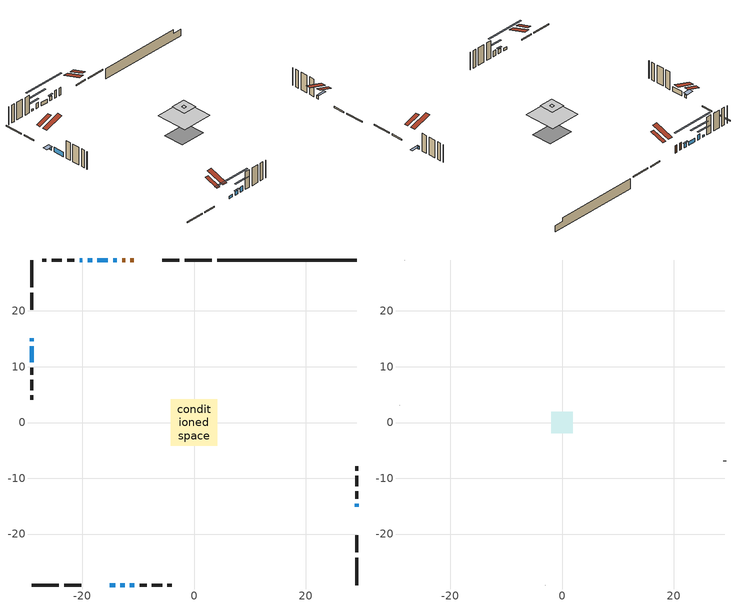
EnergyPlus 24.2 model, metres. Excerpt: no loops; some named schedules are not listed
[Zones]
conditioned space
 floor adiabatic (AdiabaticFloorConstruction): -4.19,-4.19 -4.19,4.19 4.19,4.19 4.19,-4.19 z3.81
 floor foundation (Slab1 construction): -3.51,-2.74 -3.51,2.74 3.51,2.74 3.51,-2.74 z-1.4
 wall outside (RimJoist1 construction): 3.21,29.14 -1.7,29.14 / -29.14,-29.14 -24.22,-29.14 / -29.14,29.14 -29.14,24.22 / 29.14,-29.14 29.14,-24.22 z1.37:1.67
 wall outside (RimJoist2 construction): -2.63,29.14 -5.69,29.14 / -23.29,-29.14 -20.23,-29.14 / -29.14,23.29 -29.14,20.23 / 29.14,-23.29 29.14,-20.23 z1.37:1.67
 wall outside (AdiabaticWallConstruction 1): -10.8,29.14 -11.4,29.14 / -12.33,29.14 -12.91,29.14 z1.37:3.4
 wall outside (AdiabaticWallConstruction): -13.83,29.14 -14.5,29.14 / -13.23,-29.14 -12.41,-29.14 z1.37:2.54; -15.42,29.14 -17.36,29.14 z1.37:2.31; -15.13,-29.14 -14.16,-29.14 z1.37:2.06; -29.14,15.13 -29.14,14.57 / 29.14,-15.13 29.14,-14.57 z1.37:2.23; -18.29,29.14 -19.07,29.14 z1.37:2.79; -20,29.14 -20.51,29.14 z1.37:1.88; -29.14,13.64 -29.14,10.79 z1.37:2.59; -11.49,-29.14 -10.7,-29.14 z1.37:2.84
 wall outside (Wall1 construction): -21.44,29.14 -22.74,29.14 / -9.77,-29.14 -8.47,-29.14 / -29.14,9.86 -29.14,8.56 / 29.14,-13.64 29.14,-12.34 z1.37:6.25
 wall outside (Wall2 construction): -23.67,29.14 -25.52,29.14 / -7.54,-29.14 -5.69,-29.14 / -29.14,7.63 -29.14,5.78 / 29.14,-11.41 29.14,-9.55 z1.37:6.25
 wall outside (Wall3 construction): -26.45,29.14 -27.24,29.14 / -4.76,-29.14 -3.97,-29.14 / -29.14,4.85 -29.14,4.06 / 29.14,-8.63 29.14,-7.84 z1.37:6.25
 wall foundation (FoundationWall1 construction): 4.14,29.14,-1.4 4.14,29.14,1.37 26.64,29.14,1.37 26.64,29.14,0.38 29.14,29.14,0.38 29.14,29.14,-1.4
 window (WindowConstruction): -13.84,29.14 -14.5,29.14 z1.37:2.54
 window (WindowConstruction 8): -15.43,29.14 -17.36,29.14 z1.37:2.31
 window (WindowConstruction 9): -15.12,-29.14 -14.16,-29.14 z1.37:2.06
 window (WindowConstruction 1): -13.23,-29.14 -12.42,-29.14 z1.37:2.54
 window (WindowConstruction 6): -29.14,15.12 -29.14,14.57 z1.37:2.23
 window (WindowConstruction 2): -18.29,29.14 -19.07,29.14 z1.37:2.79
 window (WindowConstruction 3): -20,29.14 -20.51,29.14 z1.37:1.88
 window (WindowConstruction 4): -29.14,13.64 -29.14,10.79 z1.37:2.59
 window (WindowConstruction 5): -11.49,-29.14 -10.7,-29.14 z1.37:2.84
 window (WindowConstruction 7): 29.14,-15.12 29.14,-14.57 z1.37:2.23
 door (Door): -10.8,29.14 -11.4,29.14 z1.37:3.4
 door (Door 1): -12.33,29.14 -12.91,29.14 z1.37:3.4
 ceiling adiabatic (AdiabaticFloorConstruction): 4.19,-4.19 4.19,4.19 -4.19,4.19 -4.19,-4.19 z3.81
 roof outside (Roof3 construction): -9.87,29.14,6.25 -9.87,24.13,7.92 -8.55,24.13,7.92 -8.55,29.14,6.25; -16.05,-29.14,6.25 -16.05,-24.13,7.92 -17.37,-24.13,7.92 -17.37,-29.14,6.25; -29.14,16.05,6.25 -24.13,16.05,7.92 -24.13,17.37,7.92 -29.14,17.37,6.25; 29.14,-16.05,6.25 24.13,-16.05,7.92 24.13,-17.37,7.92 29.14,-17.37,6.25
attic - vented
 floor to conditioned space (Floor1 construction Reversed): -0.4,-0.4 -0.4,0.4 0.4,0.4 0.4,-0.4 z6.25
 floor to conditioned space (Floor2 construction Reversed): -1.9,-1.9 -1.9,1.9 1.9,1.9 1.9,-1.9 z6.25
 wall outside (Wall4 construction): -28.17,29.14 -28.21,29.14 / -3.04,-29.14 -3.01,-29.14 / -29.14,3.13 -29.14,3.09 / 29.14,-6.91 29.14,-6.87 z1.37:6.25
 roof outside (Roof1 construction): -7.62,29.14,6.25 -7.62,25.35,7.51 -6.62,25.35,7.51 -6.62,29.14,6.25; -18.3,-29.14,6.25 -18.3,-25.35,7.51 -19.3,-25.35,7.51 -19.3,-29.14,6.25; -29.14,18.3,6.25 -25.35,18.3,7.51 -25.35,19.3,7.51 -29.14,19.3,6.25; 29.14,-18.3,6.25 25.35,-18.3,7.51 25.35,-19.3,7.51 29.14,-19.3,6.25
shading: -14.8,29.14 -13.54,29.14 -13.54,29.43 -14.8,29.43 z2.84; -22.24,29.14 -10.55,29.14 -10.55,29.43 -22.24,29.43 z7.19; -9.28,-29.14 -20,-29.14 -20,-29.43 -9.28,-29.43 z6.94; -12.12,-29.14 -13.53,-29.14 -13.53,-29.43 -12.12,-29.43 z2.84; -29.14,14.27 -29.14,15.42 -30.96,15.42 -30.96,14.27 z2.53; -21.51,29.14 -15.84,29.14 -15.84,29.43 -21.51,29.43 z5.23; -22.34,29.14 -18.17,29.14 -18.17,29.43 -22.34,29.43 z3.71; -8.87,-29.14 -13.32,-29.14 -13.32,-29.43 -8.87,-29.43 z4.67; 29.14,-14.57 29.14,-15.12 31.58,-15.12 31.58,-14.57 z2.23
[Building]
Building 1: Terrain=Suburbs
[Site:Location]
Bathurst AP_NB: Latitude {deg}=47.63; Longitude {deg}=-65.74; Time Zone {hr}=-4; Elevation {m}=59; Keep Site Location Information=Yes
[Site:GroundTemperature:Shallow]
0.0375368, -2.14911, -2.32423, -1.28655, 2.87914, 7.02543, 10.62, 12.8971, 13.0906, 11.2385, 7.7356, 3.71651
[Site:WaterMainsTemperature]
Calculation Method=Schedule; Temperature Schedule=mains temperature schedule
[Material] Roughness=Rough; Thermal Absorptance=0.9
Name | Thickness {m} | Conductivity {W/m-K} | Density {kg/m3} | Specific Heat {J/kg-K} | Solar Absorptance | Visible Absorptance
asphalt or fiberglass shingles | 0.00635 | 0.162714 | 1121.4 | 1465.45 | 0.4 | 0.4
ceiling loosefill ins | 0.0846667 | 0.0480833 | 16.02 | 1046.75 | 0.7 | 0.7
ceiling stud and cavity | 0.1397 | 0.113501 | 65.682 | 1177.47 | 0.7 | 0.7
ceiling stud and cavity 1 | 0.1397 | 0.0786296 | 65.682 | 1177.47 | 0.7 | 0.7
concrete 4.0 in. | 0.1016 | 1.803125 | 2242.8 | 837.4 | 0.7 | 0.7
concrete 8.0 in. | 0.2032 | 1.803125 | 2242.8 | 837.4 | 0.7 | 0.7
door material | 0.04445 | 0.053851 | 512.64 | 1214.23 | 0.7 | 0.7
exterior vertical ins | 0.0563203 | 0.029427 | 32.04 | 1214.23 | 0.7 | 0.7
floor covering | 0.0127 | 0.0433444 | 54.468 | 1339.84 | 0.6 | 0.6
floor rigid ins; wall rigid ins | 0.512978 | 0.029427 | 32.04 | 1214.23 | 0.7 | 0.7
floor stud and cavity | 0.1397 | 1.75129 | 37.0049 | 1207.88 | 0.7 | 0.7
furniture material conditioned space 1 | 0.1524 | 0.115458 | 640.8 | 1214.23 | 0.6 | 0.6
gypsum board | 0.0127 | 0.160291 | 801 | 837.4 | 0.6 | 0.6
gypsum board 1 | 0.0127 | 0.160291 | 801 | 837.4 | 0.7 | 0.7
osb sheathing 0.5 in. | 0.0127 | 0.115458 | 512.64 | 1214.23 | 0.7 | 0.7
osb sheathing 0.75 in. | 0.01905 | 0.115458 | 512.64 | 1214.23 | 0.7 | 0.7
osb sheathing 2.0 in. | 0.0508 | 0.115458 | 512.64 | 1214.23 | 0.7 | 0.7
rim joist rigid ins | 0.051816 | 0.029427 | 32.04 | 1214.23 | 0.7 | 0.7
rim joist stud and cavity | 0.0508 | 0.177588 | 50.32683 | 1063.81 | 0.6 | 0.6
rim joist stud and cavity 1 | 0.0508 | 0.0471729 | 125.044 | 1163.47 | 0.6 | 0.6
roof stud and cavity | 0.2032 | 0.113161 | 78.34581 | 1123.46 | 0.7 | 0.7
wall stud and cavity | 0.1397 | 0.619874 | 139.0536 | 1170.24 | 0.7 | 0.7
wall stud and cavity 1 | 0.1397 | 0.634752 | 139.0536 | 1170.24 | 0.7 | 0.7
wall stud and cavity 2 | 0.1397 | 0.624755 | 139.0536 | 1170.24 | 0.7 | 0.7
wall stud and cavity 3 | 0.0889 | 6.9971 | 50.32683 | 1063.81 | 0.6 | 0.6
wall stud and cavity 4 | 0.0889 | 0.380278 | 52.3479 | 1209.89 | 0.7 | 0.7
wall stud and cavity 5 | 0.0889 | 0.391764 | 83.0341 | 1211.67 | 0.7 | 0.7
wood siding | 0.0254 | 0.102417 | 544.68 | 1172.36 | 0.4 | 0.4
wood siding 1 | 0.00254 | 0.102417 | 544.68 | 1172.36 | 0.4 | 0.4
wood siding 2; wood siding 3; wood siding 4 | 0.0254 | 0.102417 | 544.68 | 1172.36 | 0.7 | 0.7
[WindowMaterial:SimpleGlazingSystem]
Name | U-Factor {W/m2-K} | Solar Heat Gain Coefficient
WindowMaterial | 3.01672 | 0.5
WindowMaterial 1 | 3.00537 | 0.53
WindowMaterial 2 | 2.992306 | 0.54
WindowMaterial 3 | 3.09394 | 0.34
WindowMaterial 4 | 2.97187 | 0.58
WindowMaterial 5 | 2.99003 | 0.54
WindowMaterial 6 | 3.04681 | 0.44
WindowMaterial 7 | 5.28224 | 0.71
WindowMaterial 8 | 5.15165 | 0.68
[Construction]
AdiabaticFloorConstruction: floor stud and cavity, floor rigid ins, osb sheathing 0.75 in., floor covering
AdiabaticWallConstruction: wood siding 3, wall rigid ins, wall stud and cavity 4, gypsum board
AdiabaticWallConstruction 1: wood siding 4, wall rigid ins, wall stud and cavity 4, gypsum board
Door; Door 1: door material
Floor1 construction Reversed: gypsum board, ceiling stud and cavity, ceiling loosefill ins
Floor2 construction Reversed: gypsum board, ceiling stud and cavity 1
FoundationWall1 construction: concrete 8.0 in., gypsum board 1
furniture construction conditioned space 1: furniture material conditioned space 1
PartitionWallConstruction: gypsum board, wall stud and cavity 5, gypsum board
RimJoist1 construction: wood siding 2, rim joist stud and cavity
RimJoist2 construction: wood siding 2, rim joist rigid ins, osb sheathing 2.0 in., rim joist stud and cavity 1
Roof1 construction: asphalt or fiberglass shingles
Roof3 construction: asphalt or fiberglass shingles, osb sheathing 0.75 in., roof stud and cavity, gypsum board
Slab1 construction: concrete 4.0 in.
Wall1 construction: wood siding, osb sheathing 0.5 in., wall stud and cavity, gypsum board
Wall2 construction: wood siding, osb sheathing 0.5 in., wall stud and cavity 1, gypsum board
Wall3 construction: wood siding, osb sheathing 0.5 in., wall stud and cavity 2, gypsum board
Wall4 construction: wood siding 1, wall stud and cavity 3
WindowConstruction: WindowMaterial
WindowConstruction 1: WindowMaterial 1
WindowConstruction 2: WindowMaterial 2
WindowConstruction 3: WindowMaterial 3
WindowConstruction 4: WindowMaterial 4
WindowConstruction 5: WindowMaterial 5
WindowConstruction 6; WindowConstruction 7: WindowMaterial 6
WindowConstruction 8: WindowMaterial 7
WindowConstruction 9: WindowMaterial 8
[Zone] Multiplier=1; Part of Total Floor Area=Yes
Name | Volume {m3}
attic - vented | 3.10483
conditioned space | 363.8
[Space]
Name | Zone | Volume {m3}
attic - vented 1 | attic - vented | 3.10483
conditioned space 1 | conditioned space | 363.8
[ZoneInfiltration:EffectiveLeakageArea]
infil attic - vented 1: Zone or Space=attic - vented 1; Schedule=Always On Discrete; Effective Air Leakage Area {cm2}=605.6; Stack Coefficient=0.000426971; Wind Coefficient=1.39611e-05
[ZoneMixing]
whole house fan mix: Zone or Space=attic - vented; Schedule=Always On Continuous; Design Flow Rate Calculation Method=Flow/Zone; Design Flow Rate {m3/s}=0; Source Zone or Space=conditioned space
[SurfaceProperty:ExposedFoundationPerimeter]
Slab1: Exposed Perimeter Calculation Method=TotalExposedPerimeter; Total Exposed Perimeter {m}=24.995
[InternalMass] Zone or ZoneList=conditioned space; Space or SpaceList=conditioned space 1
Name | Construction | Surface Area {m2}
furniture mass conditioned space 1 | furniture construction conditioned space 1 | 43.4801
partition wall mass | PartitionWallConstruction | 108.7
[Lights]
interior lighting: Zone or ZoneList or Space or SpaceList=conditioned space 1; Schedule=interior lighting schedule; Design Level Calculation Method=LightingLevel; Lighting Level {W}=343.2; Return Air Fraction=0; Fraction Radiant=0.6; Fraction Visible=0.2; Fraction Replaceable=1
[People]
occupants: Zone or ZoneList or Space or SpaceList=conditioned space 1; Number of People Schedule=occupants schedule; Number of People Calculation Method=People; Number of People=3; Fraction Radiant=0.314171; Sensible Heat Fraction=0.56303; Activity Level Schedule=occupants activity schedule; Carbon Dioxide Generation Rate {m3/s-W}=0; Enable ASHRAE 55 Comfort Warnings=No; Mean Radiant Temperature Calculation Type=EnclosureAveraged
[ElectricEquipment] Zone or ZoneList or Space or SpaceList=conditioned space 1; Design Level Calculation Method=EquipmentLevel
Name | Schedule | Design Level {W} | Fraction Latent | Fraction Radiant | Fraction Lost
clothes dryer | clothes dryer schedule | 140.772 | 0.015 | 0.081 | 0.85
clothes washer | clothes washer schedule | 32.1985 | 0.03 | 0.162 | 0.7
cooking range | cooking range schedule | 215.147 | 0.08 | 0.432 | 0.2
dishwasher | dishwasher schedule | 66.8632 | 0.3 | 0.18 | 0.4
fridge | fridge schedule | 72.9452 | 0 | 0.6 | 0
mech vent house fan | mech vent house fan schedule | 0 | 0 | 0 | 1
mech vent house fan cfis | mech vent house fan cfis schedule | 0 | 0 | 0 | 0
misc plug loads | misc plug loads schedule | 494.7 | 0.045 | 0.513 | 0.1
whole house fan | Always On Discrete | 0 | 0 | 0 | 1
[OtherEquipment] Zone or ZoneList or Space or SpaceList=conditioned space 1; Design Level Calculation Method=EquipmentLevel
Name | Fuel Type | Schedule | Design Level {W} | Fraction Latent | Fraction Radiant | Fraction Lost
clothes dryer 1 | Electricity | clothes dryer schedule | 0 | 0.015 | 0.081 | 0.85
cooking range 1 | Electricity | cooking range schedule | 0 | 0.08 | 0.432 | 0.2
general water use latent | None | general water use schedule | 62.594 | 1 | 0 | 0
general water use sensible | None | general water use schedule | -61.6891 | 0 | 0.6 | 0
mech vent house fan latent load | None | Always On Discrete | 0 | 1 | 0 | 0
mech vent house fan sensible load | None | Always On Discrete | 0 | 0 | 0 | 0
water heater energy adjustment1 | Electricity | Always On Discrete | 0.01 | 0 | 0 | 1
[ZoneInfiltration:DesignFlowRate] Zone or ZoneList or Space or SpaceList=conditioned space 1; Schedule=Always On Discrete; Design Flow Rate Calculation Method=Flow/Zone; Design Flow Rate {m3/s}=0
infil flow; natural vent flow; whole house fan flow
[ZoneControl:Thermostat]
conditioned space Thermostat: Zone or ZoneList=conditioned space; Control Type Schedule=conditioned space Thermostat Schedule; Control 1=conditioned space temperature setpoint; Temperature Difference Between Cutout And Setpoint {deltaC}=0
[ThermostatSetpoint:DualSetpoint]
conditioned space temperature setpoint: Heating Setpoint Temperature Schedule=heating setpoint; Cooling Setpoint Temperature Schedule=cooling setpoint
[Zone equipment]
conditioned space: electric baseboard
[Foundation:Kiva]
Foundation Kiva 1: Initial Indoor Air Temperature {C}=18; Wall Height Above Grade {m}=1.36998; Wall Depth Below Slab {m}=0.2032; Custom Block Material Name 1=exterior vertical ins; Custom Block Depth 1 {m}=2.76999; Custom Block X Position 1 {m}=0.2159; Custom Block Z Position 1 {m}=0
[Foundation:Kiva:Settings]
Soil Conductivity {W/m-K}=0.849921; Soil Density {kg/m3}=1842.3; Soil Specific Heat {J/kg-K}=418.7; Ground Solar Absorptivity=0.9; Ground Thermal Absorptivity=0.9; Ground Surface Roughness {m}=0.03; Far-Field Width {m}=40; Deep-Ground Boundary Condition=ZeroFlux; Deep-Ground Depth {m}=40; Minimum Cell Dimension {m}=0.2; Maximum Cell Growth Coefficient=3; Simulation Timestep=Timestep
[Exterior:Lights]
exterior lighting: Schedule=exterior lighting schedule; Design Level {W}=75.6
[EnergyManagementSystem:Sensor] Output:Variable or Output:Meter Index Key=conditioned space
Name | Output:Variable or Output:Meter
conditioned_space_clg_unmet_s | Zone Cooling Setpoint Not Met Time
conditioned_space_htg_unmet_s | Zone Heating Setpoint Not Met Time
fridge_tin_s; tin_s; tin_s_1 | Zone Mean Air Temperature
tout_s | Zone Outdoor Air Drybulb Temperature
win_s | Zone Air Humidity Ratio
[Schedule:Constant]
Name | Hourly Value
Always On Continuous; mech vent house fan schedule; mech vent house fan cfis schedule; Always On Discrete | 1
occupants activity schedule | 117.228
fridge schedule | 0
[Schedule:Week:Daily]
interior lighting schedule Week Rule - Jan1-Jan27: interior lighting schedule day, interior lighting schedule day, interior lighting schedule day, interior lighting schedule day, interior lighting schedule day, interior lighting schedule day, interior lighting schedule day, interior lighting schedule default day, interior lighting schedule default day, interior lighting schedule default day, interior lighting schedule default day, interior lighting schedule default day
interior lighting schedule Week Rule - Jan28-Feb3: interior lighting schedule day, interior lighting schedule day, interior lighting schedule day, interior lighting schedule day, interior lighting schedule day 1, interior lighting schedule day 1, interior lighting schedule day 1, interior lighting schedule default day, interior lighting schedule default day, interior lighting schedule default day, interior lighting schedule default day, interior lighting schedule default day
interior lighting schedule Week Rule - Feb4-Feb24: interior lighting schedule day 1, interior lighting schedule day 1, interior lighting schedule day 1, interior lighting schedule day 1, interior lighting schedule day 1, interior lighting schedule day 1, interior lighting schedule day 1, interior lighting schedule default day, interior lighting schedule default day, interior lighting schedule default day, interior lighting schedule default day, interior lighting schedule default day
interior lighting schedule Week Rule - Feb25-Mar3: interior lighting schedule day 1, interior lighting schedule day 1, interior lighting schedule day 1, interior lighting schedule day 1, interior lighting schedule day 2, interior lighting schedule day 2, interior lighting schedule day 2, interior lighting schedule default day, interior lighting schedule default day, interior lighting schedule default day, interior lighting schedule default day, interior lighting schedule default day
interior lighting schedule Week Rule - Mar4-Mar31: interior lighting schedule day 2, interior lighting schedule day 2, interior lighting schedule day 2, interior lighting schedule day 2, interior lighting schedule day 2, interior lighting schedule day 2, interior lighting schedule day 2, interior lighting schedule default day, interior lighting schedule default day, interior lighting schedule default day, interior lighting schedule default day, interior lighting schedule default day
interior lighting schedule Week Rule - Apr1-Apr28: interior lighting schedule day 3, interior lighting schedule day 3, interior lighting schedule day 3, interior lighting schedule day 3, interior lighting schedule day 3, interior lighting schedule day 3, interior lighting schedule day 3, interior lighting schedule default day, interior lighting schedule default day, interior lighting schedule default day, interior lighting schedule default day, interior lighting schedule default day
interior lighting schedule Week Rule - Apr29-May5: interior lighting schedule day 3, interior lighting schedule day 3, interior lighting schedule day 4, interior lighting schedule day 4, interior lighting schedule day 4, interior lighting schedule day 4, interior lighting schedule day 4, interior lighting schedule default day, interior lighting schedule default day, interior lighting schedule default day, interior lighting schedule default day, interior lighting schedule default day
interior lighting schedule Week Rule - May6-May26: interior lighting schedule day 4, interior lighting schedule day 4, interior lighting schedule day 4, interior lighting schedule day 4, interior lighting schedule day 4, interior lighting schedule day 4, interior lighting schedule day 4, interior lighting schedule default day, interior lighting schedule default day, interior lighting schedule default day, interior lighting schedule default day, interior lighting schedule default day
interior lighting schedule Week Rule - May27-Jun2: interior lighting schedule day 4, interior lighting schedule day 4, interior lighting schedule day 4, interior lighting schedule day 4, interior lighting schedule day 4, interior lighting schedule day 5, interior lighting schedule day 5, interior lighting schedule default day, interior lighting schedule default day, interior lighting schedule default day, interior lighting schedule default day, interior lighting schedule default day
interior lighting schedule Week Rule - Jun3-Jun30: interior lighting schedule day 5, interior lighting schedule day 5, interior lighting schedule day 5, interior lighting schedule day 5, interior lighting schedule day 5, interior lighting schedule day 5, interior lighting schedule day 5, interior lighting schedule default day, interior lighting schedule default day, interior lighting schedule default day, interior lighting schedule default day, interior lighting schedule default day
interior lighting schedule Week Rule - Jul1-Jul28: interior lighting schedule day 6, interior lighting schedule day 6, interior lighting schedule day 6, interior lighting schedule day 6, interior lighting schedule day 6, interior lighting schedule day 6, interior lighting schedule day 6, interior lighting schedule default day, interior lighting schedule default day, interior lighting schedule default day, interior lighting schedule default day, interior lighting schedule default day
interior lighting schedule Week Rule - Jul29-Aug4: interior lighting schedule day 6, interior lighting schedule day 6, interior lighting schedule day 6, interior lighting schedule day 7, interior lighting schedule day 7, interior lighting schedule day 7, interior lighting schedule day 7, interior lighting schedule default day, interior lighting schedule default day, interior lighting schedule default day, interior lighting schedule default day, interior lighting schedule default day
interior lighting schedule Week Rule - Aug5-Aug25: interior lighting schedule day 7, interior lighting schedule day 7, interior lighting schedule day 7, interior lighting schedule day 7, interior lighting schedule day 7, interior lighting schedule day 7, interior lighting schedule day 7, interior lighting schedule default day, interior lighting schedule default day, interior lighting schedule default day, interior lighting schedule default day, interior lighting schedule default day
interior lighting schedule Week Rule - Aug26-Sep1: interior lighting schedule day 7, interior lighting schedule day 7, interior lighting schedule day 7, interior lighting schedule day 7, interior lighting schedule day 7, interior lighting schedule day 7, interior lighting schedule day 8, interior lighting schedule default day, interior lighting schedule default day, interior lighting schedule default day, interior lighting schedule default day, interior lighting schedule default day
interior lighting schedule Week Rule - Sep2-Sep29: interior lighting schedule day 8, interior lighting schedule day 8, interior lighting schedule day 8, interior lighting schedule day 8, interior lighting schedule day 8, interior lighting schedule day 8, interior lighting schedule day 8, interior lighting schedule default day, interior lighting schedule default day, interior lighting schedule default day, interior lighting schedule default day, interior lighting schedule default day
interior lighting schedule Week Rule - Sep30-Oct6: interior lighting schedule day 8, interior lighting schedule day 9, interior lighting schedule day 9, interior lighting schedule day 9, interior lighting schedule day 9, interior lighting schedule day 9, interior lighting schedule day 9, interior lighting schedule default day, interior lighting schedule default day, interior lighting schedule default day, interior lighting schedule default day, interior lighting schedule default day
interior lighting schedule Week Rule - Oct7-Oct27: interior lighting schedule day 9, interior lighting schedule day 9, interior lighting schedule day 9, interior lighting schedule day 9, interior lighting schedule day 9, interior lighting schedule day 9, interior lighting schedule day 9, interior lighting schedule default day, interior lighting schedule default day, interior lighting schedule default day, interior lighting schedule default day, interior lighting schedule default day
interior lighting schedule Week Rule - Oct28-Nov3: interior lighting schedule day 9, interior lighting schedule day 9, interior lighting schedule day 9, interior lighting schedule day 9, interior lighting schedule day 10, interior lighting schedule day 10, interior lighting schedule day 10, interior lighting schedule default day, interior lighting schedule default day, interior lighting schedule default day, interior lighting schedule default day, interior lighting schedule default day
interior lighting schedule Week Rule - Nov4-Nov24: interior lighting schedule day 10, interior lighting schedule day 10, interior lighting schedule day 10, interior lighting schedule day 10, interior lighting schedule day 10, interior lighting schedule day 10, interior lighting schedule day 10, interior lighting schedule default day, interior lighting schedule default day, interior lighting schedule default day, interior lighting schedule default day, interior lighting schedule default day
interior lighting schedule Week Rule - Nov25-Dec1: interior lighting schedule day 10, interior lighting schedule day 10, interior lighting schedule day 10, interior lighting schedule day 10, interior lighting schedule day 10, interior lighting schedule day 10, interior lighting schedule day 11, interior lighting schedule default day, interior lighting schedule default day, interior lighting schedule default day, interior lighting schedule default day, interior lighting schedule default day
interior lighting schedule Week Rule - Dec2-Dec31: interior lighting schedule day 11, interior lighting schedule day 11, interior lighting schedule day 11, interior lighting schedule day 11, interior lighting schedule day 11, interior lighting schedule day 11, interior lighting schedule day 11, interior lighting schedule default day, interior lighting schedule default day, interior lighting schedule default day, interior lighting schedule default day, interior lighting schedule default day
occupants schedule Week Rule - Jan1-Dec31: occupants schedule day, occupants schedule day, occupants schedule day, occupants schedule day, occupants schedule day, occupants schedule day, occupants schedule day, occupants schedule default day, occupants schedule default day, occupants schedule default day, occupants schedule default day, occupants schedule default day
clothes dryer schedule Week Rule - Jan1-Dec31: clothes dryer schedule day, clothes dryer schedule day, clothes dryer schedule day, clothes dryer schedule day, clothes dryer schedule day, clothes dryer schedule day, clothes dryer schedule day, clothes dryer schedule default day, clothes dryer schedule default day, clothes dryer schedule default day, clothes dryer schedule default day, clothes dryer schedule default day
clothes washer schedule Week Rule - Jan1-Dec31: clothes washer schedule day, clothes washer schedule day, clothes washer schedule day, clothes washer schedule day, clothes washer schedule day, clothes washer schedule day, clothes washer schedule day, clothes washer schedule default day, clothes washer schedule default day, clothes washer schedule default day, clothes washer schedule default day, clothes washer schedule default day
cooking range schedule Week Rule - Jan1-Dec31: cooking range schedule day, cooking range schedule day, cooking range schedule day, cooking range schedule day, cooking range schedule day, cooking range schedule day, cooking range schedule day, cooking range schedule default day, cooking range schedule default day, cooking range schedule default day, cooking range schedule default day, cooking range schedule default day
dishwasher schedule Week Rule - Jan1-Dec31: dishwasher schedule day, dishwasher schedule day, dishwasher schedule day, dishwasher schedule day, dishwasher schedule day, dishwasher schedule day, dishwasher schedule day, dishwasher schedule default day, dishwasher schedule default day, dishwasher schedule default day, dishwasher schedule default day, dishwasher schedule default day
misc plug loads schedule Week Rule - Jan1-Dec31: misc plug loads schedule day, misc plug loads schedule day, misc plug loads schedule day, misc plug loads schedule day, misc plug loads schedule day, misc plug loads schedule day, misc plug loads schedule day, misc plug loads schedule default day, misc plug loads schedule default day, misc plug loads schedule default day, misc plug loads schedule default day, misc plug loads schedule default day
general water use schedule Week Rule - Jan1-Dec31: general water use schedule day, general water use schedule day, general water use schedule day, general water use schedule day, general water use schedule day, general water use schedule day, general water use schedule day, general water use schedule default day, general water use schedule default day, general water use schedule default day, general water use schedule default day, general water use schedule default day
exterior lighting schedule Week Rule - Jan1-Jan27: exterior lighting schedule day, exterior lighting schedule day, exterior lighting schedule day, exterior lighting schedule day, exterior lighting schedule day, exterior lighting schedule day, exterior lighting schedule day, exterior lighting schedule default day, exterior lighting schedule default day, exterior lighting schedule default day, exterior lighting schedule default day, exterior lighting schedule default day
exterior lighting schedule Week Rule - Jan28-Feb3: exterior lighting schedule day, exterior lighting schedule day, exterior lighting schedule day, exterior lighting schedule day, exterior lighting schedule day 1, exterior lighting schedule day 1, exterior lighting schedule day 1, exterior lighting schedule default day, exterior lighting schedule default day, exterior lighting schedule default day, exterior lighting schedule default day, exterior lighting schedule default day
exterior lighting schedule Week Rule - Feb4-Feb24: exterior lighting schedule day 1, exterior lighting schedule day 1, exterior lighting schedule day 1, exterior lighting schedule day 1, exterior lighting schedule day 1, exterior lighting schedule day 1, exterior lighting schedule day 1, exterior lighting schedule default day, exterior lighting schedule default day, exterior lighting schedule default day, exterior lighting schedule default day, exterior lighting schedule default day
exterior lighting schedule Week Rule - Feb25-Mar3: exterior lighting schedule day 1, exterior lighting schedule day 1, exterior lighting schedule day 1, exterior lighting schedule day 1, exterior lighting schedule day 2, exterior lighting schedule day 2, exterior lighting schedule day 2, exterior lighting schedule default day, exterior lighting schedule default day, exterior lighting schedule default day, exterior lighting schedule default day, exterior lighting schedule default day
exterior lighting schedule Week Rule - Mar4-Mar31: exterior lighting schedule day 2, exterior lighting schedule day 2, exterior lighting schedule day 2, exterior lighting schedule day 2, exterior lighting schedule day 2, exterior lighting schedule day 2, exterior lighting schedule day 2, exterior lighting schedule default day, exterior lighting schedule default day, exterior lighting schedule default day, exterior lighting schedule default day, exterior lighting schedule default day
exterior lighting schedule Week Rule - Apr1-Apr28: exterior lighting schedule day 3, exterior lighting schedule day 3, exterior lighting schedule day 3, exterior lighting schedule day 3, exterior lighting schedule day 3, exterior lighting schedule day 3, exterior lighting schedule day 3, exterior lighting schedule default day, exterior lighting schedule default day, exterior lighting schedule default day, exterior lighting schedule default day, exterior lighting schedule default day
exterior lighting schedule Week Rule - Apr29-May5: exterior lighting schedule day 3, exterior lighting schedule day 3, exterior lighting schedule day 4, exterior lighting schedule day 4, exterior lighting schedule day 4, exterior lighting schedule day 4, exterior lighting schedule day 4, exterior lighting schedule default day, exterior lighting schedule default day, exterior lighting schedule default day, exterior lighting schedule default day, exterior lighting schedule default day
exterior lighting schedule Week Rule - May6-May26: exterior lighting schedule day 4, exterior lighting schedule day 4, exterior lighting schedule day 4, exterior lighting schedule day 4, exterior lighting schedule day 4, exterior lighting schedule day 4, exterior lighting schedule day 4, exterior lighting schedule default day, exterior lighting schedule default day, exterior lighting schedule default day, exterior lighting schedule default day, exterior lighting schedule default day
exterior lighting schedule Week Rule - May27-Jun2: exterior lighting schedule day 4, exterior lighting schedule day 4, exterior lighting schedule day 4, exterior lighting schedule day 4, exterior lighting schedule day 4, exterior lighting schedule day 5, exterior lighting schedule day 5, exterior lighting schedule default day, exterior lighting schedule default day, exterior lighting schedule default day, exterior lighting schedule default day, exterior lighting schedule default day
exterior lighting schedule Week Rule - Jun3-Jun30: exterior lighting schedule day 5, exterior lighting schedule day 5, exterior lighting schedule day 5, exterior lighting schedule day 5, exterior lighting schedule day 5, exterior lighting schedule day 5, exterior lighting schedule day 5, exterior lighting schedule default day, exterior lighting schedule default day, exterior lighting schedule default day, exterior lighting schedule default day, exterior lighting schedule default day
exterior lighting schedule Week Rule - Jul1-Jul28: exterior lighting schedule day 6, exterior lighting schedule day 6, exterior lighting schedule day 6, exterior lighting schedule day 6, exterior lighting schedule day 6, exterior lighting schedule day 6, exterior lighting schedule day 6, exterior lighting schedule default day, exterior lighting schedule default day, exterior lighting schedule default day, exterior lighting schedule default day, exterior lighting schedule default day
exterior lighting schedule Week Rule - Jul29-Aug4: exterior lighting schedule day 6, exterior lighting schedule day 6, exterior lighting schedule day 6, exterior lighting schedule day 7, exterior lighting schedule day 7, exterior lighting schedule day 7, exterior lighting schedule day 7, exterior lighting schedule default day, exterior lighting schedule default day, exterior lighting schedule default day, exterior lighting schedule default day, exterior lighting schedule default day
exterior lighting schedule Week Rule - Aug5-Aug25: exterior lighting schedule day 7, exterior lighting schedule day 7, exterior lighting schedule day 7, exterior lighting schedule day 7, exterior lighting schedule day 7, exterior lighting schedule day 7, exterior lighting schedule day 7, exterior lighting schedule default day, exterior lighting schedule default day, exterior lighting schedule default day, exterior lighting schedule default day, exterior lighting schedule default day
exterior lighting schedule Week Rule - Aug26-Sep1: exterior lighting schedule day 7, exterior lighting schedule day 7, exterior lighting schedule day 7, exterior lighting schedule day 7, exterior lighting schedule day 7, exterior lighting schedule day 7, exterior lighting schedule day 8, exterior lighting schedule default day, exterior lighting schedule default day, exterior lighting schedule default day, exterior lighting schedule default day, exterior lighting schedule default day
exterior lighting schedule Week Rule - Sep2-Sep29: exterior lighting schedule day 8, exterior lighting schedule day 8, exterior lighting schedule day 8, exterior lighting schedule day 8, exterior lighting schedule day 8, exterior lighting schedule day 8, exterior lighting schedule day 8, exterior lighting schedule default day, exterior lighting schedule default day, exterior lighting schedule default day, exterior lighting schedule default day, exterior lighting schedule default day
[Schedule:Year]
interior lighting schedule: interior lighting schedule Week Rule - Jan1-Jan27, 1, 1, 1, 27, interior lighting schedule Week Rule - Jan28-Feb3, 1, 28, 2, 3, interior lighting schedule Week Rule - Feb4-Feb24, 2, 4, 2, 24, interior lighting schedule Week Rule - Feb25-Mar3, 2, 25, 3, 3, interior lighting schedule Week Rule - Mar4-Mar31, 3, 4, 3, 31, interior lighting schedule Week Rule - Apr1-Apr28, 4, 1, 4, 28, interior lighting schedule Week Rule - Apr29-May5, 4, 29, 5, 5, interior lighting schedule Week Rule - May6-May26, 5, 6, 5, 26, interior lighting schedule Week Rule - May27-Jun2, 5, 27, 6, 2, interior lighting schedule Week Rule - Jun3-Jun30, 6, 3, 6, 30, interior lighting schedule Week Rule - Jul1-Jul28, 7, 1, 7, 28, interior lighting schedule Week Rule - Jul29-Aug4, 7, 29, 8, 4, interior lighting schedule Week Rule - Aug5-Aug25, 8, 5, 8, 25, interior lighting schedule Week Rule - Aug26-Sep1, 8, 26, 9, 1, interior lighting schedule Week Rule - Sep2-Sep29, 9, 2, 9, 29, interior lighting schedule Week Rule - Sep30-Oct6, 9, 30, 10, 6, interior lighting schedule Week Rule - Oct7-Oct27, 10, 7, 10, 27, interior lighting schedule Week Rule - Oct28-Nov3, 10, 28, 11, 3, interior lighting schedule Week Rule - Nov4-Nov24, 11, 4, 11, 24, interior lighting schedule Week Rule - Nov25-Dec1, 11, 25, 12, 1, interior lighting schedule Week Rule - Dec2-Dec31, 12, 2, 12, 31
occupants schedule: occupants schedule Week Rule - Jan1-Dec31, 1, 1, 12, 31
clothes dryer schedule: clothes dryer schedule Week Rule - Jan1-Dec31, 1, 1, 12, 31
clothes washer schedule: clothes washer schedule Week Rule - Jan1-Dec31, 1, 1, 12, 31
cooking range schedule: cooking range schedule Week Rule - Jan1-Dec31, 1, 1, 12, 31
dishwasher schedule: dishwasher schedule Week Rule - Jan1-Dec31, 1, 1, 12, 31
misc plug loads schedule: misc plug loads schedule Week Rule - Jan1-Dec31, 1, 1, 12, 31
general water use schedule: general water use schedule Week Rule - Jan1-Dec31, 1, 1, 12, 31
exterior lighting schedule: exterior lighting schedule Week Rule - Jan1-Jan27, 1, 1, 1, 27, exterior lighting schedule Week Rule - Jan28-Feb3, 1, 28, 2, 3, exterior lighting schedule Week Rule - Feb4-Feb24, 2, 4, 2, 24, exterior lighting schedule Week Rule - Feb25-Mar3, 2, 25, 3, 3, exterior lighting schedule Week Rule - Mar4-Mar31, 3, 4, 3, 31, exterior lighting schedule Week Rule - Apr1-Apr28, 4, 1, 4, 28, exterior lighting schedule Week Rule - Apr29-May5, 4, 29, 5, 5, exterior lighting schedule Week Rule - May6-May26, 5, 6, 5, 26, exterior lighting schedule Week Rule - May27-Jun2, 5, 27, 6, 2, exterior lighting schedule Week Rule - Jun3-Jun30, 6, 3, 6, 30, exterior lighting schedule Week Rule - Jul1-Jul28, 7, 1, 7, 28, exterior lighting schedule Week Rule - Jul29-Aug4, 7, 29, 8, 4, exterior lighting schedule Week Rule - Aug5-Aug25, 8, 5, 8, 25, exterior lighting schedule Week Rule - Aug26-Sep1, 8, 26, 9, 1, exterior lighting schedule Week Rule - Sep2-Sep29, 9, 2, 9, 29, exterior lighting schedule Week Rule - Sep30-Oct6, 9, 30, 10, 6, exterior lighting schedule Week Rule - Oct7-Oct27, 10, 7, 10, 27, exterior lighting schedule Week Rule - Oct28-Nov3, 10, 28, 11, 3, exterior lighting schedule Week Rule - Nov4-Nov24, 11, 4, 11, 24, exterior lighting schedule Week Rule - Nov25-Dec1, 11, 25, 12, 1, exterior lighting schedule Week Rule - Dec2-Dec31, 12, 2, 12, 31
[Schedule:Compact]
conditioned space Thermostat Schedule: Through: 12/31, For: AllDays, Until: 24:00, 4
mains temperature schedule: Through: 01/01, For: AllDays, Until: 24:00, 5.18111, Through: 01/02, For: AllDays, Until: 24:00, 5.11, Through: 01/03, For: AllDays, Until: 24:00, 5.04056, Through: 01/04, For: AllDays, Until: 24:00, 4.97167, Through: 01/05, For: AllDays, Until: 24:00, 4.90389, Through: 01/06, For: AllDays, Until: 24:00, 4.83722, Through: 01/07, For: AllDays, Until: 24:00, 4.77167, Through: 01/08, For: AllDays, Until: 24:00, 4.70722, Through: 01/09, For: AllDays, Until: 24:00, 4.64389, Through: 01/10, For: AllDays, Until: 24:00, 4.58167, Through: 01/11, For: AllDays, Until: 24:00, 4.52056, Through: 01/12, For: AllDays, Until: 24:00, 4.46111, Through: 01/13, For: AllDays, Until: 24:00, 4.40222, Through: 01/14, For: AllDays, Until: 24:00, 4.345, Through: 01/15, For: AllDays, Until: 24:00, 4.28889, Through: 01/16, For: AllDays, Until: 24:00, 4.23389, Through: 01/17, For: AllDays, Until: 24:00, 4.18056, Through: 01/18, For: AllDays, Until: 24:00, 4.12833, Through: 01/19, For: AllDays, Until: 24:00, 4.07722, Through: 01/20, For: AllDays, Until: 24:00, 4.02778, Through: 01/21, For: AllDays, Until: 24:00, 3.97944, Through: 01/22, For: AllDays, Until: 24:00, 3.93222, Through: 01/23, For: AllDays, Until: 24:00, 3.88667, Through: 01/24, For: AllDays, Until: 24:00, 3.84278, Through: 01/25, For: AllDays, Until: 24:00, 3.8, Through: 01/26, For: AllDays, Until: 24:00, 3.75889, Through: 01/27, For: AllDays, Until: 24:00, 3.71889, Through: 01/28, For: AllDays, Until: 24:00, 3.68, Through: 01/29, For: AllDays, Until: 24:00, 3.64333, Through: 01/30, For: AllDays, Until: 24:00, 3.60722, Through: 01/31, For: AllDays, Until: 24:00, 3.57333, Through: 02/01, For: AllDays, Until: 24:00, 3.54056, Through: 02/02, For: AllDays, Until: 24:00, 3.50944, Through: 02/03, For: AllDays, Until: 24:00, 3.48, Through: 02/04, For: AllDays, Until: 24:00, 3.45167, Through: 02/05, For: AllDays, Until: 24:00, 3.425, Through: 02/06, For: AllDays, Until: 24:00, 3.39944, Through: 02/07, For: AllDays, Until: 24:00, 3.37611, Through: 02/08, For: AllDays, Until: 24:00, 3.35389, Through: 02/09, For: AllDays, Until: 24:00, 3.33333, Through: 02/10, For: AllDays, Until: 24:00, 3.31444, Through: 02/11, For: AllDays, Until: 24:00, 3.29667, Through: 02/12, For: AllDays, Until: 24:00, 3.28111, Through: 02/13, For: AllDays, Until: 24:00, 3.26667, Through: 02/14, For: AllDays, Until: 24:00, 3.25389, Through: 02/15, For: AllDays, Until: 24:00, 3.24278, Through: 02/16, For: AllDays, Until: 24:00, 3.23278, Through: 02/17, For: AllDays, Until: 24:00, 3.225, Through: 02/18, For: AllDays, Until: 24:00, 3.21833, Through: 02/19, For: AllDays, Until: 24:00, 3.21333, Through: 02/20, For: AllDays, Until: 24:00, 3.21, Through: 02/21, For: AllDays, Until: 24:00, 3.20833, Through: 02/22, For: AllDays, Until: 24:00, 3.20833, Through: 02/23, For: AllDays, Until: 24:00, 3.20944, Through: 02/24, For: AllDays, Until: 24:00, 3.21278, Through: 02/25, For: AllDays, Until: 24:00, 3.21722, Through: 02/26, For: AllDays, Until: 24:00, 3.22333, Through: 02/27, For: AllDays, Until: 24:00, 3.23111, Through: 02/28, For: AllDays, Until: 24:00, 3.24056, Through: 03/01, For: AllDays, Until: 24:00, 3.25111, Through: 03/02, For: AllDays, Until: 24:00, 3.26389, Through: 03/03, For: AllDays, Until: 24:00, 3.27778, Through: 03/04, For: AllDays, Until: 24:00, 3.29333, Through: 03/05, For: AllDays, Until: 24:00, 3.31056, Through: 03/06, For: AllDays, Until: 24:00, 3.32944, Through: 03/07, For: AllDays, Until: 24:00, 3.34944, Through: 03/08, For: AllDays, Until: 24:00, 3.37111, Through: 03/09, For: AllDays, Until: 24:00, 3.39444, Through: 03/10, For: AllDays, Until: 24:00, 3.41944, Through: 03/11, For: AllDays, Until: 24:00, 3.44611, Through: 03/12, For: AllDays, Until: 24:00, 3.47389, Through: 03/13, For: AllDays, Until: 24:00, 3.50333, Through: 03/14, For: AllDays, Until: 24:00, 3.53389, Through: 03/15, For: AllDays, Until: 24:00, 3.56667, Through: 03/16, For: AllDays, Until: 24:00, 3.60056, Through: 03/17, For: AllDays, Until: 24:00, 3.63556, Through: 03/18, For: AllDays, Until: 24:00, 3.67222, Through: 03/19, For: AllDays, Until: 24:00, 3.71056, Through: 03/20, For: AllDays, Until: 24:00, 3.75056, Through: 03/21, For: AllDays, Until: 24:00, 3.79111, Through: 03/22, For: AllDays, Until: 24:00, 3.83389, Through: 03/23, For: AllDays, Until: 24:00, 3.87778, Through: 03/24, For: AllDays, Until: 24:00, 3.92278, Through: 03/25, For: AllDays, Until: 24:00, 3.96944, Through: 03/26, For: AllDays, Until: 24:00, 4.01778, Through: 03/27, For: AllDays, Until: 24:00, 4.06722, Through: 03/28, For: AllDays, Until: 24:00, 4.11778, Through: 03/29, For: AllDays, Until: 24:00, 4.16944, Through: 03/30, For: AllDays, Until: 24:00, 4.22278, Through: 03/31, For: AllDays, Until: 24:00, 4.27778, Through: 04/01, For: AllDays, Until: 24:00, 4.33333, Through: 04/02, For: AllDays, Until: 24:00, 4.39056, Through: 04/03, For: AllDays, Until: 24:00, 4.44889, Through: 04/04, For: AllDays, Until: 24:00, 4.50833, Through: 04/05, For: AllDays, Until: 24:00, 4.56889, Through: 04/06, For: AllDays, Until: 24:00, 4.63111, Through: 04/07, For: AllDays, Until: 24:00, 4.69389, Through: 04/08, For: AllDays, Until: 24:00, 4.75833, Through: 04/09, For: AllDays, Until: 24:00, 4.82333, Through: 04/10, For: AllDays, Until: 24:00, 4.89, Through: 04/11, For: AllDays, Until: 24:00, 4.95778, Through: 04/12, For: AllDays, Until: 24:00, 5.02611, Through: 04/13, For: AllDays, Until: 24:00, 5.09556, Through: 04/14, For: AllDays, Until: 24:00, 5.16667, Through: 04/15, For: AllDays, Until: 24:00, 5.23833, Through: 04/16, For: AllDays, Until: 24:00, 5.31056, Through: 04/17, For: AllDays, Until: 24:00, 5.38444, Through: 04/18, For: AllDays, Until: 24:00, 5.45889, Through: 04/19, For: AllDays, Until: 24:00, 5.53444, Through: 04/20, For: AllDays, Until: 24:00, 5.61056, Through: 04/21, For: AllDays, Until: 24:00, 5.68778, Through: 04/22, For: AllDays, Until: 24:00, 5.76611, Through: 04/23, For: AllDays, Until: 24:00, 5.845, Through: 04/24, For: AllDays, Until: 24:00, 5.92444, Through: 04/25, For: AllDays, Until: 24:00, 6.005, Through: 04/26, For: AllDays, Until: 24:00, 6.08667, Through: 04/27, For: AllDays, Until: 24:00, 6.16833, Through: 04/28, For: AllDays, Until: 24:00, 6.25111, Through: 04/29, For: AllDays, Until: 24:00, 6.33444, Through: 04/30, For: AllDays, Until: 24:00, 6.41833, Through: 05/01, For: AllDays, Until: 24:00, 6.50333, Through: 05/02, For: AllDays, Until: 24:00, 6.58833, Through: 05/03, For: AllDays, Until: 24:00, 6.67444, Through: 05/04, For: AllDays, Until: 24:00, 6.76056, Through: 05/05, For: AllDays, Until: 24:00, 6.84778, Through: 05/06, For: AllDays, Until: 24:00, 6.935, Through: 05/07, For: AllDays, Until: 24:00, 7.02278, Through: 05/08, For: AllDays, Until: 24:00, 7.11111, Through: 05/09, For: AllDays, Until: 24:00, 7.2, Through: 05/10, For: AllDays, Until: 24:00, 7.28944, Through: 05/11, For: AllDays, Until: 24:00, 7.37889, Through: 05/12, For: AllDays, Until: 24:00, 7.46889, Through: 05/13, For: AllDays, Until: 24:00, 7.55889, Through: 05/14, For: AllDays, Until: 24:00, 7.64944, Through: 05/15, For: AllDays, Until: 24:00, 7.74056, Through: 05/16, For: AllDays, Until: 24:00, 7.83111, Through: 05/17, For: AllDays, Until: 24:00, 7.92278, Through: 05/18, For: AllDays, Until: 24:00, 8.01389, Through: 05/19, For: AllDays, Until: 24:00, 8.10556, Through: 05/20, For: AllDays, Until: 24:00, 8.19722, Through: 05/21, For: AllDays, Until: 24:00, 8.28944, Through: 05/22, For: AllDays, Until: 24:00, 8.38111, Through: 05/23, For: AllDays, Until: 24:00, 8.47333, Through: 05/24, For: AllDays, Until: 24:00, 8.565, Through: 05/25, For: AllDays, Until: 24:00, 8.65722, Through: 05/26, For: AllDays, Until: 24:00, 8.74889, Through: 05/27, For: AllDays, Until: 24:00, 8.84111, Through: 05/28, For: AllDays, Until: 24:00, 8.93278, Through: 05/29, For: AllDays, Until: 24:00, 9.02444, Through: 05/30, For: AllDays, Until: 24:00, 9.11611, Through: 05/31, For: AllDays, Until: 24:00, 9.20722, Through: 06/01, For: AllDays, Until: 24:00, 9.29889, Through: 06/02, For: AllDays, Until: 24:00, 9.38944, Through: 06/03, For: AllDays, Until: 24:00, 9.48056, Through: 06/04, For: AllDays, Until: 24:00, 9.57111, Through: 06/05, For: AllDays, Until: 24:00, 9.66111, Through: 06/06, For: AllDays, Until: 24:00, 9.75111, Through: 06/07, For: AllDays, Until: 24:00, 9.84056, Through: 06/08, For: AllDays, Until: 24:00, 9.92944, Through: 06/09, For: AllDays, Until: 24:00, 10.0183, Through: 06/10, For: AllDays, Until: 24:00, 10.1067, Through: 06/11, For: AllDays, Until: 24:00, 10.1944, Through: 06/12, For: AllDays, Until: 24:00, 10.2817, Through: 06/13, For: AllDays, Until: 24:00, 10.3683, Through: 06/14, For: AllDays, Until: 24:00, 10.4544, Through: 06/15, For: AllDays, Until: 24:00, 10.5406, Through: 06/16, For: AllDays, Until: 24:00, 10.6256, Through: 06/17, For: AllDays, Until: 24:00, 10.71, Through: 06/18, For: AllDays, Until: 24:00, 10.7939, Through: 06/19, For: AllDays, Until: 24:00, 10.8772, Through: 06/20, For: AllDays, Until: 24:00, 10.9594, Through: 06/21, For: AllDays, Until: 24:00, 11.0411, Through: 06/22, For: AllDays, Until: 24:00, 11.1222, Through: 06/23, For: AllDays, Until: 24:00, 11.2028, Through: 06/24, For: AllDays, Until: 24:00, 11.2822, Through: 06/25, For: AllDays, Until: 24:00, 11.3611, Through: 06/26, For: AllDays, Until: 24:00, 11.4389, Through: 06/27, For: AllDays, Until: 24:00, 11.5156, Through: 06/28, For: AllDays, Until: 24:00, 11.5917, Through: 06/29, For: AllDays, Until: 24:00, 11.6672, Through: 06/30, For: AllDays, Until: 24:00, 11.7417, Through: 07/01, For: AllDays, Until: 24:00, 11.815, Through: 07/02, For: AllDays, Until: 24:00, 11.8872, Through: 07/03, For: AllDays, Until: 24:00, 11.9589, Through: 07/04, For: AllDays, Until: 24:00, 12.0289, Through: 07/05, For: AllDays, Until: 24:00, 12.0983, Through: 07/06, For: AllDays, Until: 24:00, 12.1667, Through: 07/07, For: AllDays, Until: 24:00, 12.2344, Through: 07/08, For: AllDays, Until: 24:00, 12.3006, Through: 07/09, For: AllDays, Until: 24:00, 12.3656, Through: 07/10, For: AllDays, Until: 24:00, 12.4294, Through: 07/11, For: AllDays, Until: 24:00, 12.4922, Through: 07/12, For: AllDays, Until: 24:00, 12.5539, Through: 07/13, For: AllDays, Until: 24:00, 12.6144, Through: 07/14, For: AllDays, Until: 24:00, 12.6733, Through: 07/15, For: AllDays, Until: 24:00, 12.7317, Through: 07/16, For: AllDays, Until: 24:00, 12.7883, Through: 07/17, For: AllDays, Until: 24:00, 12.8439, Through: 07/18, For: AllDays, Until: 24:00, 12.8983, Through: 07/19, For: AllDays, Until: 24:00, 12.9511, Through: 07/20, For: AllDays, Until: 24:00, 13.0028, Through: 07/21, For: AllDays, Until: 24:00, 13.0533, Through: 07/22, For: AllDays, Until: 24:00, 13.1022, Through: 07/23, For: AllDays, Until: 24:00, 13.15, Through: 07/24, For: AllDays, Until: 24:00, 13.1961, Through: 07/25, For: AllDays, Until: 24:00, 13.2411, Through: 07/26, For: AllDays, Until: 24:00, 13.2844, Through: 07/27, For: AllDays, Until: 24:00, 13.3267, Through: 07/28, For: AllDays, Until: 24:00, 13.3678, Through: 07/29, For: AllDays, Until: 24:00, 13.4067, Through: 07/30, For: AllDays, Until: 24:00, 13.4444, Through: 07/31, For: AllDays, Until: 24:00, 13.4811, Through: 08/01, For: AllDays, Until: 24:00, 13.5161, Through: 08/02, For: AllDays, Until: 24:00, 13.5494, Through: 08/03, For: AllDays, Until: 24:00, 13.5817, Through: 08/04, For: AllDays, Until: 24:00, 13.6122, Through: 08/05, For: AllDays, Until: 24:00, 13.6411, Through: 08/06, For: AllDays, Until: 24:00, 13.6689, Through: 08/07, For: AllDays, Until: 24:00, 13.695, Through: 08/08, For: AllDays, Until: 24:00, 13.7194, Through: 08/09, For: AllDays, Until: 24:00, 13.7422, Through: 08/10, For: AllDays, Until: 24:00, 13.7639, Through: 08/11, For: AllDays, Until: 24:00, 13.7833, Through: 08/12, For: AllDays, Until: 24:00, 13.8017, Through: 08/13, For: AllDays, Until: 24:00, 13.8189, Through: 08/14, For: AllDays, Until: 24:00, 13.8339, Through: 08/15, For: AllDays, Until: 24:00, 13.8478, Through: 08/16, For: AllDays, Until: 24:00, 13.8594, Through: 08/17, For: AllDays, Until: 24:00, 13.87, Through: 08/18, For: AllDays, Until: 24:00, 13.8789, Through: 08/19, For: AllDays, Until: 24:00, 13.8867, Through: 08/20, For: AllDays, Until: 24:00, 13.8922, Through: 08/21, For: AllDays, Until: 24:00, 13.8967, Through: 08/22, For: AllDays, Until: 24:00, 13.8989, Through: 08/23, For: AllDays, Until: 24:00, 13.9, Through: 08/24, For: AllDays, Until: 24:00, 13.8994, Through: 08/25, For: AllDays, Until: 24:00, 13.8972, Through: 08/26, For: AllDays, Until: 24:00, 13.8939, Through: 08/27, For: AllDays, Until: 24:00, 13.8883, Through: 08/28, For: AllDays, Until: 24:00, 13.8817, Through: 08/29, For: AllDays, Until: 24:00, 13.8733, Through: 08/30, For: AllDays, Until: 24:00, 13.8633, Through: 08/31, For: AllDays, Until: 24:00, 13.8517, Through: 09/01, For: AllDays, Until: 24:00, 13.8383, Through: 09/02, For: AllDays, Until: 24:00, 13.8239, Through: 09/03, For: AllDays, Until: 24:00, 13.8072, Through: 09/04, For: AllDays, Until: 24:00, 13.7894, Through: 09/05, For: AllDays, Until: 24:00, 13.77, Through: 09/06, For: AllDays, Until: 24:00, 13.7489, Through: 09/07, For: AllDays, Until: 24:00, 13.7267, Through: 09/08, For: AllDays, Until: 24:00, 13.7028, Through: 09/09, For: AllDays, Until: 24:00, 13.6772, Through: 09/10, For: AllDays, Until: 24:00, 13.65, Through: 09/11, For: AllDays, Until: 24:00, 13.6217, Through: 09/12, For: AllDays, Until: 24:00, 13.5917, Through: 09/13, For: AllDays, Until: 24:00, 13.56, Through: 09/14, For: AllDays, Until: 24:00, 13.5267, Through: 09/15, For: AllDays, Until: 24:00, 13.4922, Through: 09/16, For: AllDays, Until: 24:00, 13.4567, Through: 09/17, For: AllDays, Until: 24:00, 13.4189, Through: 09/18, For: AllDays, Until: 24:00, 13.38, Through: 09/19, For: AllDays, Until: 24:00, 13.34, Through: 09/20, For: AllDays, Until: 24:00, 13.2983, Through: 09/21, For: AllDays, Until: 24:00, 13.255, Through: 09/22, For: AllDays, Until: 24:00, 13.2106, Through: 09/23, For: AllDays, Until: 24:00, 13.1644, Through: 09/24, For: AllDays, Until: 24:00, 13.1172, Through: 09/25, For: AllDays, Until: 24:00, 13.0689, Through: 09/26, For: AllDays, Until: 24:00, 13.0189, Through: 09/27, For: AllDays, Until: 24:00, 12.9678, Through: 09/28, For: AllDays, Until: 24:00, 12.915, Through: 09/29, For: AllDays, Until: 24:00, 12.8611, Through: 09/30, For: AllDays, Until: 24:00, 12.8061, Through: 10/01, For: AllDays, Until: 24:00, 12.7494, Through: 10/02, For: AllDays, Until: 24:00, 12.6922, Through: 10/03, For: AllDays, Until: 24:00, 12.6333, Through: 10/04, For: AllDays, Until: 24:00, 12.5733, Through: 10/05, For: AllDays, Until: 24:00, 12.5117, Through: 10/06, For: AllDays, Until: 24:00, 12.4494, Through: 10/07, For: AllDays, Until: 24:00, 12.3856, Through: 10/08, For: AllDays, Until: 24:00, 12.3211, Through: 10/09, For: AllDays, Until: 24:00, 12.255, Through: 10/10, For: AllDays, Until: 24:00, 12.1883, Through: 10/11, For: AllDays, Until: 24:00, 12.1206, Through: 10/12, For: AllDays, Until: 24:00, 12.0511, Through: 10/13, For: AllDays, Until: 24:00, 11.9811, Through: 10/14, For: AllDays, Until: 24:00, 11.91, Through: 10/15, For: AllDays, Until: 24:00, 11.8378, Through: 10/16, For: AllDays, Until: 24:00, 11.765, Through: 10/17, For: AllDays, Until: 24:00, 11.6906, Through: 10/18, For: AllDays, Until: 24:00, 11.6161, Through: 10/19, For: AllDays, Until: 24:00, 11.54, Through: 10/20, For: AllDays, Until: 24:00, 11.4633, Through: 10/21, For: AllDays, Until: 24:00, 11.3856, Through: 10/22, For: AllDays, Until: 24:00, 11.3072, Through: 10/23, For: AllDays, Until: 24:00, 11.2278, Through: 10/24, For: AllDays, Until: 24:00, 11.1478, Through: 10/25, For: AllDays, Until: 24:00, 11.0672, Through: 10/26, For: AllDays, Until: 24:00, 10.9856, Through: 10/27, For: AllDays, Until: 24:00, 10.9033, Through: 10/28, For: AllDays, Until: 24:00, 10.82, Through: 10/29, For: AllDays, Until: 24:00, 10.7367, Through: 10/30, For: AllDays, Until: 24:00, 10.6522, Through: 10/31, For: AllDays, Until: 24:00, 10.5672, Through: 11/01, For: AllDays, Until: 24:00, 10.4817, Through: 11/02, For: AllDays, Until: 24:00, 10.3956, Through: 11/03, For: AllDays, Until: 24:00, 10.3089, Through: 11/04, For: AllDays, Until: 24:00, 10.2217, Through: 11/05, For: AllDays, Until: 24:00, 10.1344, Through: 11/06, For: AllDays, Until: 24:00, 10.0461, Through: 11/07, For: AllDays, Until: 24:00, 9.95778, Through: 11/08, For: AllDays, Until: 24:00, 9.86889, Through: 11/09, For: AllDays, Until: 24:00, 9.77944, Through: 11/10, For: AllDays, Until: 24:00, 9.68944, Through: 11/11, For: AllDays, Until: 24:00, 9.59944, Through: 11/12, For: AllDays, Until: 24:00, 9.50889, Through: 11/13, For: AllDays, Until: 24:00, 9.41833, Through: 11/14, For: AllDays, Until: 24:00, 9.32778, Through: 11/15, For: AllDays, Until: 24:00, 9.23611, Through: 11/16, For: AllDays, Until: 24:00, 9.145, Through: 11/17, For: AllDays, Until: 24:00, 9.05333, Through: 11/18, For: AllDays, Until: 24:00, 8.96167, Through: 11/19, For: AllDays, Until: 24:00, 8.87, Through: 11/20, For: AllDays, Until: 24:00, 8.77833, Through: 11/21, For: AllDays, Until: 24:00, 8.68611, Through: 11/22, For: AllDays, Until: 24:00, 8.59444, Through: 11/23, For: AllDays, Until: 24:00, 8.50222, Through: 11/24, For: AllDays, Until: 24:00, 8.41, Through: 11/25, For: AllDays, Until: 24:00, 8.31833, Through: 11/26, For: AllDays, Until: 24:00, 8.22667, Through: 11/27, For: AllDays, Until: 24:00, 8.13444, Through: 11/28, For: AllDays, Until: 24:00, 8.04278, Through: 11/29, For: AllDays, Until: 24:00, 7.95167, Through: 11/30, For: AllDays, Until: 24:00, 7.86, Through: 12/01, For: AllDays, Until: 24:00, 7.76889, Through: 12/02, For: AllDays, Until: 24:00, 7.67833, Through: 12/03, For: AllDays, Until: 24:00, 7.58778, Through: 12/04, For: AllDays, Until: 24:00, 7.49722, Through: 12/05, For: AllDays, Until: 24:00, 7.40722, Through: 12/06, For: AllDays, Until: 24:00, 7.31778, Through: 12/07, For: AllDays, Until: 24:00, 7.22833, Through: 12/08, For: AllDays, Until: 24:00, 7.13944, Through: 12/09, For: AllDays, Until: 24:00, 7.05056, Through: 12/10, For: AllDays, Until: 24:00, 6.96278, Through: 12/11, For: AllDays, Until: 24:00, 6.875, Through: 12/12, For: AllDays, Until: 24:00, 6.78833, Through: 12/13, For: AllDays, Until: 24:00, 6.70167, Through: 12/14, For: AllDays, Until: 24:00, 6.61556, Through: 12/15, For: AllDays, Until: 24:00, 6.53, Through: 12/16, For: AllDays, Until: 24:00, 6.445, Through: 12/17, For: AllDays, Until: 24:00, 6.36111, Through: 12/18, For: AllDays, Until: 24:00, 6.27722, Through: 12/19, For: AllDays, Until: 24:00, 6.19444, Through: 12/20, For: AllDays, Until: 24:00, 6.11222, Through: 12/21, For: AllDays, Until: 24:00, 6.03056, Through: 12/22, For: AllDays, Until: 24:00, 5.95, Through: 12/23, For: AllDays, Until: 24:00, 5.87, Through: 12/24, For: AllDays, Until: 24:00, 5.79111, Through: 12/25, For: AllDays, Until: 24:00, 5.71278, Through: 12/26, For: AllDays, Until: 24:00, 5.635, Through: 12/27, For: AllDays, Until: 24:00, 5.55833, Through: 12/28, For: AllDays, Until: 24:00, 5.48278, Through: 12/29, For: AllDays, Until: 24:00, 5.40778, Through: 12/30, For: AllDays, Until: 24:00, 5.33389, Through: 12/31, For: AllDays, Until: 24:00, 5.26111
